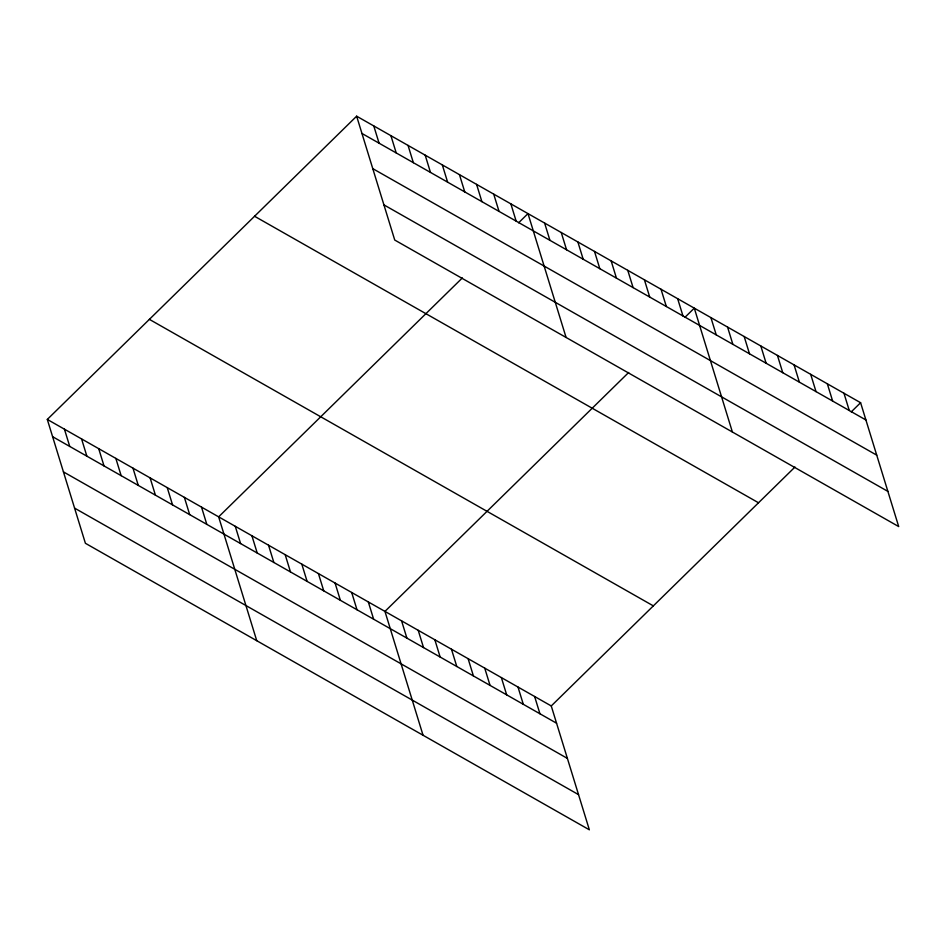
<?xml version="1.0" encoding="UTF-8"?>
<svg xmlns="http://www.w3.org/2000/svg" width="946" height="946" viewBox="0 0 946 946"><rect width="100%" height="100%" fill="white"/><g stroke="black" fill="none" stroke-linecap="round" stroke-linejoin="round"><path stroke-width="1.42" d="M47.3 419.433L551.258 705.953L589.358 829.808L85.4 543.288L47.3 419.433L356.642 116.192L860.6 402.712L898.7 526.567L394.742 240.048L356.642 116.192M462.358 277.935L218.644 516.847L256.744 640.702M518.609 222.795L527.986 213.607L566.086 337.462M628.664 372.488L384.951 611.4L423.051 735.255M684.916 317.348L694.293 308.16L732.393 432.015M551.258 705.953L794.971 467.04M851.223 411.9L860.6 402.712M361.951 133.457L865.909 419.977M372.771 168.636L876.729 455.156M383.922 204.88L887.88 491.4M254.557 216.256L758.515 502.775M149.385 319.358L653.343 605.878M52.609 436.697L556.567 723.217M63.429 471.877L567.387 758.396M74.58 508.12L578.538 794.64M843.962 393.252L849.283 410.529M827.336 383.804L832.646 401.069M810.698 374.344L816.02 391.62M794.072 364.884L799.382 382.16M777.446 355.436L782.756 372.7M760.809 345.976L766.13 363.252M744.183 336.528L749.492 353.792M727.557 327.068L732.866 344.344M710.919 317.608L716.24 334.884M677.655 298.7L682.977 315.976M661.029 289.251L666.339 306.516M644.403 279.791L649.713 297.068M627.766 270.331L633.087 287.608M611.14 260.883L616.449 278.159M594.502 251.423L599.823 268.699M577.876 241.975L583.185 259.239M561.25 232.515L566.559 249.791M544.612 223.067L549.933 240.331M510.852 203.863L516.161 221.139M493.717 194.119L499.027 211.396M476.583 184.375L481.892 201.652M459.449 174.643L464.758 191.908M442.314 164.9L447.624 182.164M425.18 155.156L430.489 172.432M408.045 145.412L413.355 162.688M390.911 135.668L396.22 152.945M373.776 125.936L379.086 143.201M534.62 696.493L539.941 713.769M517.994 687.044L523.304 704.309M501.368 677.584L506.678 694.861M484.73 668.136L490.052 685.401M468.104 658.676L473.414 675.952M451.467 649.216L456.788 666.492M434.841 639.768L440.15 657.032M418.215 630.308L423.524 647.584M401.577 620.86L406.898 638.124M368.325 601.94L373.635 619.216M351.687 592.492L356.997 609.756M335.061 583.032L340.371 600.308M318.424 573.583L323.745 590.848M301.798 564.123L307.107 581.4M285.172 554.663L290.481 571.94M268.534 545.215L273.855 562.48M251.908 535.755L257.217 553.032M235.27 526.307L240.591 543.572M201.51 507.103L206.819 524.38M184.375 497.36L189.685 514.636M167.241 487.628L172.55 504.892M150.107 477.884L155.416 495.148M132.972 468.14L138.282 485.416M115.838 458.396L121.147 475.672M98.703 448.652L104.013 465.929M81.569 438.92L86.878 456.185M64.434 429.177L69.744 446.441"/></g></svg>
